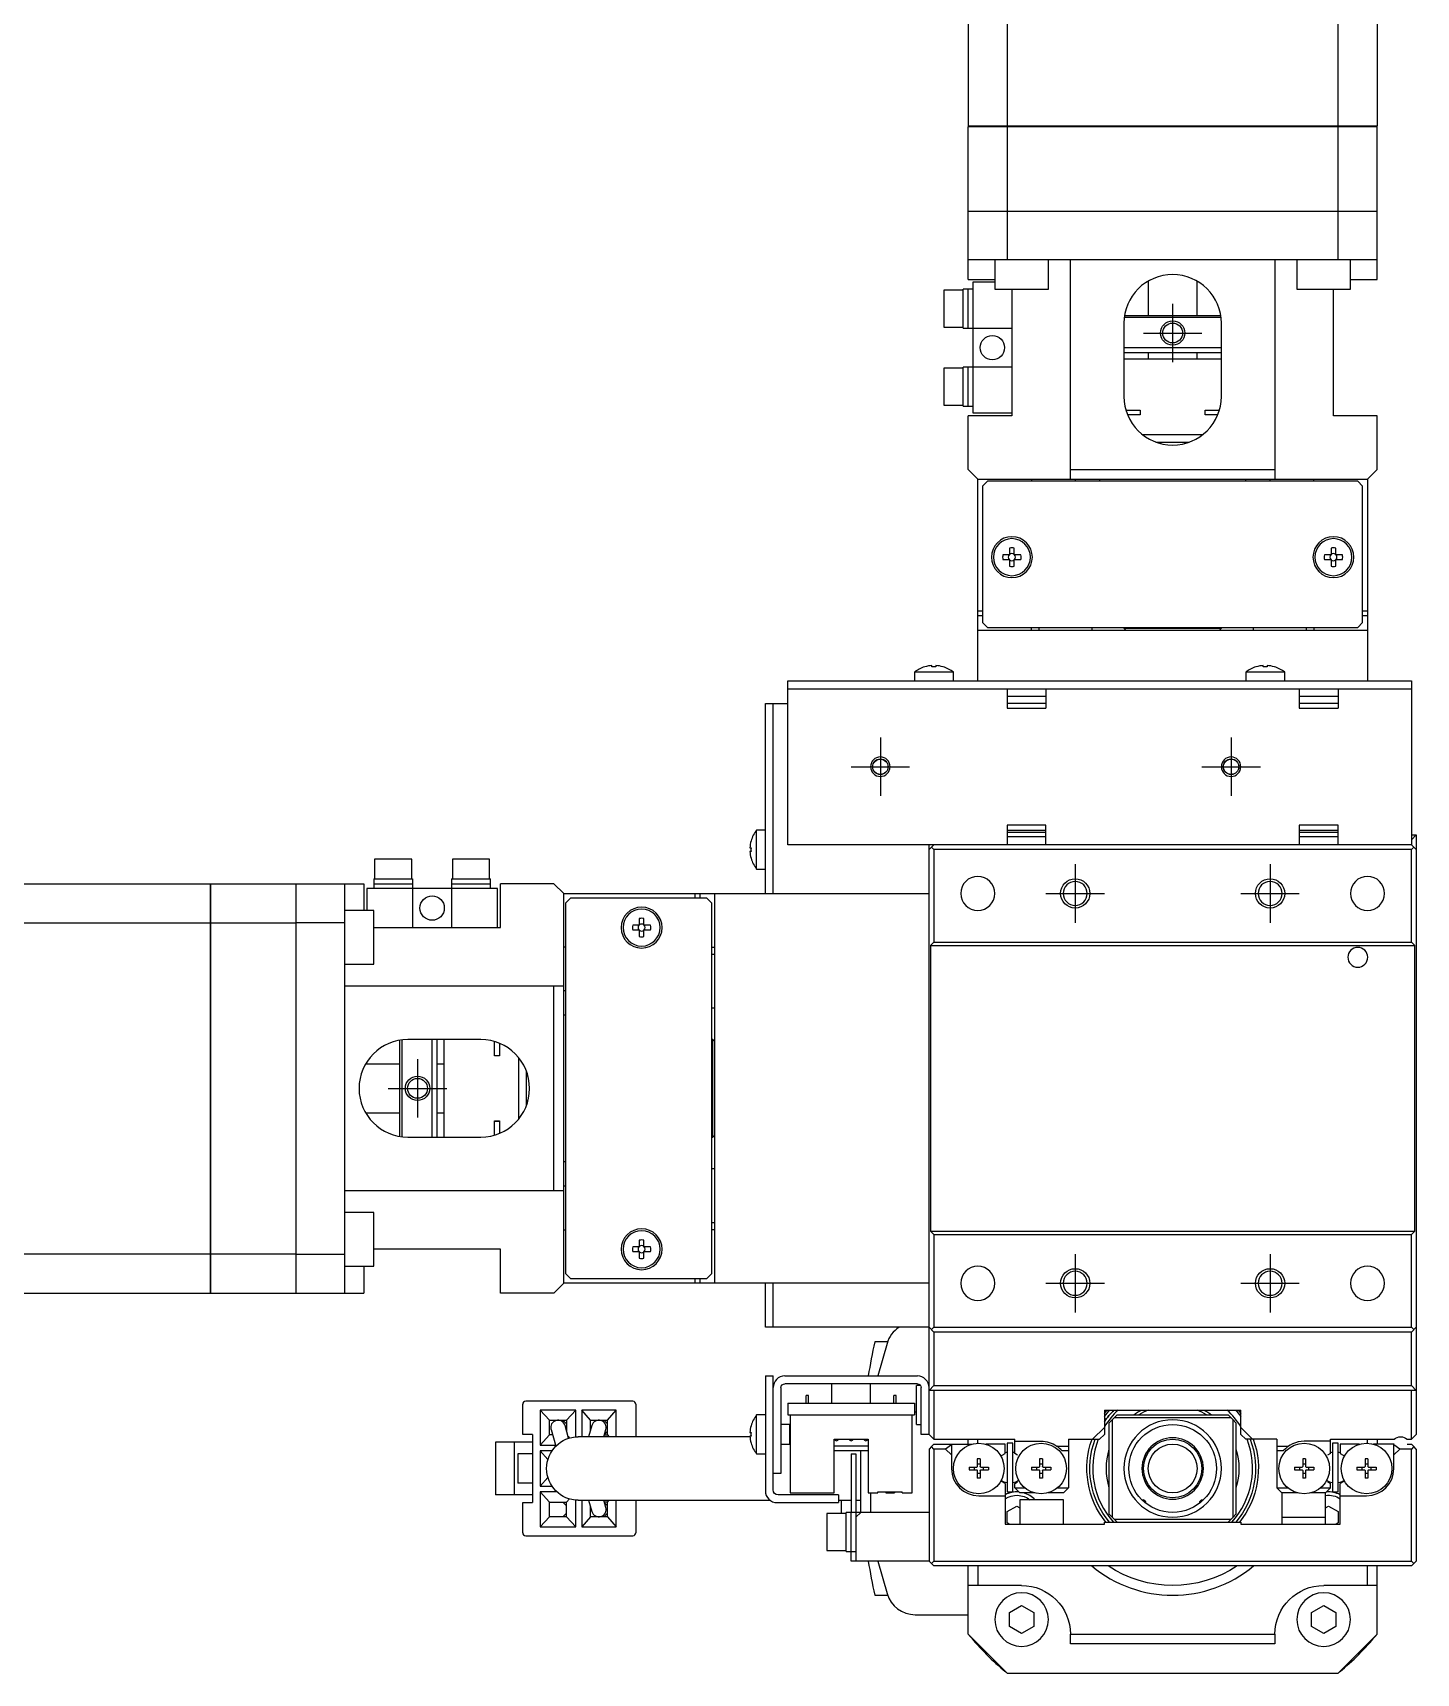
# Model space of a CAD drawing. Extents: x 0 to 1580, y -8 to 1316.
# Drawn here: x 1437.7 to 1579.7, y 493.7 to 662 of the extents above; entities that cross this region are included whole.
import ezdxf

# ---------------------------------------------------------------- set-up
doc = ezdxf.new("R2010")
doc.units = 0
doc.header["$LTSCALE"] = 0.5
doc.linetypes.add('CENTER', pattern=[50.8, 31.75, -6.35, 6.35, -6.35])
for name, color, linetype in [('MSM_CENTER', 1, 'CENTER'), ('MSM_CONTINUOUS', 7, 'CONTINUOUS'), ('MSM_NARROW', 5, 'CONTINUOUS')]:
    doc.layers.add(name, color=color, linetype=linetype)

msp = doc.modelspace()

# ---------------------------------------------------------------- linework, layer by layer
at = {"layer": 'MSM_CENTER'}
for p, q in [((1554.73, 634.24), (1554.73, 628.24)), ((1551.73, 631.24), (1557.73, 631.24)), ((1524.73, 589.74), (1524.73, 583.74)), ((1560.73, 589.74), (1560.73, 583.74)), ((1521.73, 586.74), (1527.73, 586.74)), ((1557.73, 586.74), (1563.73, 586.74)), ((1544.73, 576.74), (1544.73, 570.74)), ((1564.73, 576.74), (1564.73, 570.74)), ((1541.73, 573.74), (1547.73, 573.74)), ((1561.73, 573.74), (1567.73, 573.74)), ((1477.23, 556.74), (1477.23, 550.74)), ((1474.23, 553.74), (1480.23, 553.74)), ((1544.73, 536.74), (1544.73, 530.74)), ((1564.73, 536.74), (1564.73, 530.74)), ((1541.73, 533.74), (1547.73, 533.74)), ((1561.73, 533.74), (1567.73, 533.74))]:
    msp.add_line(p, q, dxfattribs=at)
at = {"layer": 'MSM_CONTINUOUS'}
for p, q in [((1533.73, 688.74), (1533.73, 652.49)), ((1537.76, 676.44), (1537.76, 652.49)), ((1571.7, 676.44), (1571.7, 652.49)), ((1575.73, 676.44), (1575.73, 652.49)), ((1533.73, 652.49), (1575.73, 652.49)), ((1533.73, 652.44), (1575.73, 652.44)), ((1533.73, 636.74), (1533.73, 652.44)), ((1533.78, 652.49), (1533.78, 652.44)), ((1537.76, 652.44), (1537.76, 643.74)), ((1538.01, 652.49), (1538.01, 652.44)), ((1571.44, 652.49), (1571.44, 652.44)), ((1571.7, 652.44), (1571.7, 643.74)), ((1575.68, 652.49), (1575.68, 652.44)), ((1575.73, 636.74), (1575.73, 652.44)), ((1533.73, 643.74), (1575.73, 643.74)), ((1537.73, 643.74), (1537.73, 638.74)), ((1571.73, 638.74), (1571.73, 643.74)), ((1575.73, 638.74), (1533.73, 638.74)), ((1536.48, 638.74), (1536.48, 635.74)), ((1541.98, 635.74), (1541.98, 638.74)), ((1544.23, 616.24), (1544.23, 638.74)), ((1565.23, 638.74), (1565.23, 616.24)), ((1567.48, 638.74), (1567.48, 635.74)), ((1572.98, 635.74), (1572.98, 638.74)), ((1533.73, 636.74), (1536.48, 636.74)), ((1536.48, 636.44), (1534.23, 636.44)), ((1534.23, 636.44), (1534.23, 623.04)), ((1552.23, 636.57), (1552.23, 633.04)), ((1557.23, 633.04), (1557.23, 636.57)), ((1572.98, 636.74), (1575.73, 636.74)), ((1531.23, 635.64), (1531.23, 631.84)), ((1533.23, 635.64), (1531.23, 635.64)), ((1533.23, 631.74), (1533.23, 635.74)), ((1534.23, 635.74), (1533.23, 635.74)), ((1533.73, 631.74), (1533.73, 635.74)), ((1536.48, 635.74), (1541.98, 635.74)), ((1538.23, 635.74), (1538.23, 622.74)), ((1567.48, 635.74), (1572.98, 635.74)), ((1571.23, 622.74), (1571.23, 635.74)), ((1559.69, 632.84), (1549.76, 632.84)), ((1549.79, 633.04), (1559.66, 633.04)), ((1531.23, 631.84), (1533.23, 631.84)), ((1533.23, 631.74), (1538.23, 631.74)), ((1549.73, 632.24), (1549.73, 624.74)), ((1559.73, 624.74), (1559.73, 632.24)), ((1549.73, 629.74), (1559.73, 629.74)), ((1549.73, 629.24), (1559.73, 629.24)), ((1559.73, 628.54), (1549.73, 628.54)), ((1552.23, 629.24), (1552.23, 628.54)), ((1557.23, 628.54), (1557.23, 629.24)), ((1531.23, 627.64), (1531.23, 623.84)), ((1533.23, 627.64), (1531.23, 627.64)), ((1533.23, 623.74), (1533.23, 627.74)), ((1538.23, 627.74), (1533.23, 627.74)), ((1533.73, 623.74), (1533.73, 627.74)), ((1531.23, 623.84), (1533.23, 623.84)), ((1533.23, 623.74), (1534.23, 623.74)), ((1538.23, 622.74), (1533.73, 622.74)), ((1533.73, 617.24), (1533.73, 622.74)), ((1534.23, 623.04), (1538.23, 623.04)), ((1549.93, 623.34), (1551.39, 623.34)), ((1551.39, 622.84), (1550.1, 622.84)), ((1551.38, 623.34), (1551.38, 622.84)), ((1551.39, 623.34), (1551.39, 622.84)), ((1558.06, 623.34), (1559.53, 623.34)), ((1558.06, 622.84), (1558.06, 623.34)), ((1559.35, 622.84), (1558.06, 622.84)), ((1558.08, 622.84), (1558.08, 623.34)), ((1575.73, 622.74), (1571.23, 622.74)), ((1575.73, 617.24), (1575.73, 622.74)), ((1551.6, 620.84), (1557.86, 620.84)), ((1553.02, 620.04), (1556.43, 620.04)), ((1553.48, 620.04), (1553.48, 619.9)), ((1555.98, 619.9), (1555.98, 620.04)), ((1533.73, 617.24), (1534.73, 616.24)), ((1534.73, 616.24), (1574.73, 616.24)), ((1534.73, 595.54), (1534.73, 616.24)), ((1535.73, 616.04), (1535.23, 615.54)), ((1573.73, 616.04), (1535.73, 616.04)), ((1540.23, 616.24), (1540.23, 616.04)), ((1544.23, 617.24), (1565.23, 617.24)), ((1544.73, 616.24), (1544.73, 616.04)), ((1547.23, 616.24), (1547.23, 616.04)), ((1562.23, 616.04), (1562.23, 616.24)), ((1564.73, 616.04), (1564.73, 616.24)), ((1569.23, 616.04), (1569.23, 616.24)), ((1574.23, 615.54), (1573.73, 616.04)), ((1574.73, 616.24), (1575.73, 617.24)), ((1574.73, 616.24), (1574.73, 595.54)), ((1535.23, 615.54), (1535.23, 601.54)), ((1574.23, 601.54), (1574.23, 615.54)), ((1537.99, 608.48), (1537.31, 608.48)), ((1537.31, 608), (1537.99, 608)), ((1537.99, 609.16), (1537.99, 608.48)), ((1537.99, 608), (1537.99, 607.32)), ((1538.47, 608.48), (1538.47, 609.16)), ((1539.15, 608.48), (1538.47, 608.48)), ((1538.47, 607.32), (1538.47, 608)), ((1538.47, 608), (1539.15, 608)), ((1570.99, 608.48), (1570.31, 608.48)), ((1570.31, 608), (1570.99, 608)), ((1570.99, 609.16), (1570.99, 608.48)), ((1570.99, 608), (1570.99, 607.32)), ((1571.47, 608.48), (1571.47, 609.16)), ((1572.15, 608.48), (1571.47, 608.48)), ((1571.47, 607.32), (1571.47, 608)), ((1571.47, 608), (1572.15, 608)), ((1534.73, 602.74), (1535.23, 602.74)), ((1574.23, 602.74), (1574.73, 602.74)), ((1534.73, 602.24), (1535.23, 602.24)), ((1535.23, 601.54), (1535.73, 601.04)), ((1535.73, 601.04), (1573.73, 601.04)), ((1540.23, 600.74), (1540.23, 601.04)), ((1540.98, 601.04), (1540.98, 600.74)), ((1546.48, 600.74), (1546.48, 601.04)), ((1549.73, 601.04), (1549.73, 600.94)), ((1549.73, 600.94), (1559.73, 600.94)), ((1549.73, 600.94), (1549.93, 600.74)), ((1559.53, 600.74), (1559.73, 600.94)), ((1559.73, 600.94), (1559.73, 601.04)), ((1562.98, 601.04), (1562.98, 600.74)), ((1568.48, 600.74), (1568.48, 601.04)), ((1569.23, 601.04), (1569.23, 600.74)), ((1573.73, 601.04), (1574.23, 601.54)), ((1574.23, 602.24), (1574.73, 602.24)), ((1534.73, 600.74), (1574.73, 600.74)), ((1532.23, 596.44), (1528.23, 596.44)), ((1528.23, 596.44), (1528.23, 595.54)), ((1529.3, 597), (1529.28, 597)), ((1530.03, 597), (1530.03, 597.13)), ((1530.43, 597), (1530.03, 597)), ((1530.43, 597.13), (1530.43, 597)), ((1531.18, 597), (1531.16, 597)), ((1532.23, 595.54), (1532.23, 596.44)), ((1566.23, 596.44), (1562.23, 596.44)), ((1562.23, 596.44), (1562.23, 595.54)), ((1563.3, 597), (1563.28, 597)), ((1564.03, 597), (1564.03, 597.13)), ((1564.43, 597), (1564.03, 597)), ((1564.43, 597.13), (1564.43, 597)), ((1565.18, 597), (1565.16, 597)), ((1566.23, 595.54), (1566.23, 596.44)), ((1515.23, 595.54), (1579.23, 595.54)), ((1515.23, 578.74), (1515.23, 595.54)), ((1515.23, 594.74), (1579.23, 594.74)), ((1537.73, 594.74), (1537.73, 592.74)), ((1541.73, 594.74), (1541.73, 592.74)), ((1567.73, 594.74), (1567.73, 592.74)), ((1571.73, 594.74), (1571.73, 592.74)), ((1579.23, 595.54), (1579.23, 578.74)), ((1512.93, 593.24), (1515.23, 593.24)), ((1512.93, 573.74), (1512.93, 593.24)), ((1513.73, 573.74), (1513.73, 593.24)), ((1541.73, 593.94), (1537.73, 593.94)), ((1541.73, 593.24), (1537.73, 593.24)), ((1537.73, 592.74), (1541.73, 592.74)), ((1571.73, 593.94), (1567.73, 593.94)), ((1571.73, 593.24), (1567.73, 593.24)), ((1567.73, 592.74), (1571.73, 592.74)), ((1541.73, 580.74), (1537.73, 580.74)), ((1537.73, 580.74), (1537.73, 578.74)), ((1541.73, 578.74), (1541.73, 580.74)), ((1571.73, 580.74), (1567.73, 580.74)), ((1567.73, 580.74), (1567.73, 578.74)), ((1571.73, 578.74), (1571.73, 580.74)), ((1511.45, 579.13), (1511.46, 579.13)), ((1512.03, 576.24), (1512.03, 580.24)), ((1512.93, 580.24), (1512.03, 580.24)), ((1537.73, 580.24), (1541.73, 580.24)), ((1537.73, 580.04), (1541.73, 580.04)), ((1541.73, 579.54), (1537.73, 579.54)), ((1567.73, 580.24), (1571.73, 580.24)), ((1567.73, 580.04), (1571.73, 580.04)), ((1571.73, 579.54), (1567.73, 579.54)), ((1579.23, 579.24), (1579.73, 579.74)), ((1579.23, 579.74), (1579.73, 579.74)), ((1579.73, 579.74), (1579.73, 518.24)), ((1511.34, 578.42), (1511.46, 578.42)), ((1511.46, 578.06), (1511.34, 578.06)), ((1511.46, 577.35), (1511.45, 577.35)), ((1579.23, 578.74), (1515.23, 578.74)), ((1529.73, 518.24), (1529.73, 578.74)), ((1529.73, 578.24), (1530.23, 578.74)), ((1529.98, 578.49), (1530.23, 578.24)), ((1530.23, 578.24), (1530.23, 568.74)), ((1579.23, 578.24), (1530.23, 578.24)), ((1579.73, 578.24), (1579.23, 578.74)), ((1579.23, 578.24), (1579.48, 578.49)), ((1579.23, 568.74), (1579.23, 578.24)), ((1476.63, 577.24), (1472.83, 577.24)), ((1472.83, 577.24), (1472.83, 575.24)), ((1476.63, 575.24), (1476.63, 577.24)), ((1484.63, 577.24), (1480.83, 577.24)), ((1480.83, 577.24), (1480.83, 575.24)), ((1484.63, 575.24), (1484.63, 577.24)), ((1512.03, 576.24), (1512.93, 576.24)), ((1419.73, 574.74), (1455.98, 574.74)), ((1455.98, 532.74), (1455.98, 574.74)), ((1455.98, 574.69), (1456.03, 574.69)), ((1456.03, 574.74), (1471.73, 574.74)), ((1456.03, 532.74), (1456.03, 574.74)), ((1464.73, 574.74), (1464.73, 532.74)), ((1469.73, 574.74), (1469.73, 532.74)), ((1471.73, 574.74), (1471.73, 571.99)), ((1472.03, 574.24), (1472.03, 571.99)), ((1485.43, 574.24), (1472.03, 574.24)), ((1472.73, 575.24), (1476.73, 575.24)), ((1472.73, 575.24), (1472.73, 574.24)), ((1472.73, 574.74), (1476.73, 574.74)), ((1476.73, 575.24), (1476.73, 570.24)), ((1480.73, 575.24), (1480.73, 570.24)), ((1480.73, 575.24), (1484.73, 575.24)), ((1480.73, 574.74), (1484.73, 574.74)), ((1484.73, 574.24), (1484.73, 575.24)), ((1485.43, 570.24), (1485.43, 574.24)), ((1485.73, 570.24), (1485.73, 574.74)), ((1491.23, 574.74), (1485.73, 574.74)), ((1492.23, 573.74), (1491.23, 574.74)), ((1492.23, 533.74), (1492.23, 573.74)), ((1492.23, 573.74), (1529.73, 573.74)), ((1492.93, 573.24), (1492.43, 572.74)), ((1492.43, 572.74), (1492.43, 534.74)), ((1506.93, 573.24), (1492.93, 573.24)), ((1505.73, 573.24), (1505.73, 573.74)), ((1506.23, 573.24), (1506.23, 573.74)), ((1507.43, 572.74), (1506.93, 573.24)), ((1507.43, 534.74), (1507.43, 572.74)), ((1507.73, 533.74), (1507.73, 573.74)), ((1432.03, 570.71), (1455.98, 570.71)), ((1456.03, 570.71), (1464.73, 570.71)), ((1469.73, 570.74), (1464.73, 570.74)), ((1472.73, 571.99), (1469.73, 571.99)), ((1472.73, 566.49), (1472.73, 571.99)), ((1499.99, 571.16), (1499.99, 570.48)), ((1500.47, 570.48), (1500.47, 571.16)), ((1455.98, 570.45), (1456.03, 570.45)), ((1472.73, 570.24), (1485.73, 570.24)), ((1499.99, 570.48), (1499.31, 570.48)), ((1499.31, 570), (1499.99, 570)), ((1499.99, 570), (1499.99, 569.32)), ((1501.15, 570.48), (1500.47, 570.48)), ((1500.47, 569.32), (1500.47, 570)), ((1500.47, 570), (1501.15, 570)), ((1492.43, 568.24), (1492.23, 568.24)), ((1507.43, 568.24), (1507.73, 568.24)), ((1507.73, 567.49), (1507.43, 567.49)), ((1530.23, 568.74), (1529.88, 568.39)), ((1529.88, 568.39), (1529.88, 539.09)), ((1529.88, 568.39), (1579.58, 568.39)), ((1530.23, 568.74), (1579.23, 568.74)), ((1579.58, 568.39), (1579.23, 568.74)), ((1579.58, 539.09), (1579.58, 568.39)), ((1469.73, 566.49), (1472.73, 566.49)), ((1492.23, 564.24), (1469.73, 564.24)), ((1491.23, 543.24), (1491.23, 564.24)), ((1492.43, 563.74), (1492.23, 563.74)), ((1492.43, 561.24), (1492.23, 561.24)), ((1507.43, 561.99), (1507.73, 561.99)), ((1475.43, 548.8), (1475.43, 558.67)), ((1475.63, 558.7), (1475.63, 548.78)), ((1483.73, 558.74), (1476.23, 558.74)), ((1478.73, 548.74), (1478.73, 558.74)), ((1479.23, 548.74), (1479.23, 558.74)), ((1479.93, 558.74), (1479.93, 548.74)), ((1485.13, 557.07), (1485.13, 558.54)), ((1485.63, 557.09), (1485.13, 557.09)), ((1485.63, 558.36), (1485.63, 557.07)), ((1507.53, 558.74), (1507.43, 558.74)), ((1507.53, 548.74), (1507.53, 558.74)), ((1507.73, 558.54), (1507.53, 558.74)), ((1475.43, 556.24), (1471.9, 556.24)), ((1479.93, 556.24), (1479.23, 556.24)), ((1485.63, 557.07), (1485.13, 557.07)), ((1487.63, 550.61), (1487.63, 556.87)), ((1488.43, 552.03), (1488.43, 555.45)), ((1488.57, 554.99), (1488.43, 554.99)), ((1488.43, 552.49), (1488.57, 552.49)), ((1471.9, 551.24), (1475.43, 551.24)), ((1479.23, 551.24), (1479.93, 551.24)), ((1485.13, 550.41), (1485.63, 550.41)), ((1485.13, 548.94), (1485.13, 550.41)), ((1485.13, 550.39), (1485.63, 550.39)), ((1485.63, 550.41), (1485.63, 549.11)), ((1476.23, 548.74), (1483.73, 548.74)), ((1507.43, 548.74), (1507.53, 548.74)), ((1507.53, 548.74), (1507.73, 548.94)), ((1492.23, 546.24), (1492.43, 546.24)), ((1507.73, 545.49), (1507.43, 545.49)), ((1492.23, 543.74), (1492.43, 543.74)), ((1492.23, 543.24), (1469.73, 543.24)), ((1472.73, 540.99), (1469.73, 540.99)), ((1472.73, 535.49), (1472.73, 540.99)), ((1492.23, 539.24), (1492.43, 539.24)), ((1507.43, 539.99), (1507.73, 539.99)), ((1507.73, 539.24), (1507.43, 539.24)), ((1529.88, 539.09), (1530.23, 538.74)), ((1529.88, 539.09), (1579.58, 539.09)), ((1530.23, 538.74), (1530.23, 529.24)), ((1530.23, 538.74), (1579.23, 538.74)), ((1579.23, 538.74), (1579.58, 539.09)), ((1579.23, 529.24), (1579.23, 538.74)), ((1455.98, 537.03), (1456.03, 537.03)), ((1485.73, 537.24), (1472.73, 537.24)), ((1485.73, 532.74), (1485.73, 537.24)), ((1499.99, 537.48), (1499.31, 537.48)), ((1499.31, 537), (1499.99, 537)), ((1499.99, 538.16), (1499.99, 537.48)), ((1499.99, 537), (1499.99, 536.32)), ((1500.47, 537.48), (1500.47, 538.16)), ((1501.15, 537.48), (1500.47, 537.48)), ((1500.47, 536.32), (1500.47, 537)), ((1500.47, 537), (1501.15, 537)), ((1432.03, 536.77), (1455.98, 536.77)), ((1456.03, 536.77), (1464.73, 536.77)), ((1464.73, 536.74), (1469.73, 536.74)), ((1469.73, 535.49), (1472.73, 535.49)), ((1471.73, 535.49), (1471.73, 532.74)), ((1491.23, 532.74), (1492.23, 533.74)), ((1529.73, 533.74), (1492.23, 533.74)), ((1492.43, 534.74), (1492.93, 534.24)), ((1492.93, 534.24), (1506.93, 534.24)), ((1505.73, 533.74), (1505.73, 534.24)), ((1506.23, 533.74), (1506.23, 534.24)), ((1506.93, 534.24), (1507.43, 534.74)), ((1512.93, 529.24), (1512.93, 533.74)), ((1513.73, 529.24), (1513.73, 533.74)), ((1432.03, 532.74), (1455.98, 532.74)), ((1455.98, 532.79), (1456.03, 532.79)), ((1456.03, 532.74), (1471.73, 532.74)), ((1491.23, 532.74), (1485.73, 532.74)), ((1529.73, 529.24), (1512.93, 529.24)), ((1530.23, 528.74), (1529.73, 529.24)), ((1530.23, 529.24), (1529.98, 528.99)), ((1530.23, 529.24), (1579.23, 529.24)), ((1530.23, 528.74), (1530.23, 523.24)), ((1579.23, 528.74), (1530.23, 528.74)), ((1579.48, 528.99), (1579.23, 529.24)), ((1579.23, 528.74), (1579.73, 529.24)), ((1579.23, 523.24), (1579.23, 528.74)), ((1525.48, 527.74), (1524.16, 527.74)), ((1525.42, 527.57), (1524.47, 524.24)), ((1512.93, 524.24), (1512.93, 512.44)), ((1512.93, 524.24), (1513.73, 524.24)), ((1513.73, 512.54), (1513.73, 524.24)), ((1514.93, 524.24), (1528.53, 524.24)), ((1528.53, 523.44), (1514.93, 523.44)), ((1519.73, 523.44), (1519.73, 521.44)), ((1523.73, 521.44), (1523.73, 523.44)), ((1514.53, 523.04), (1514.53, 514.24)), ((1517.1, 521.44), (1517.1, 522.24)), ((1517.35, 522.24), (1517.1, 522.24)), ((1517.35, 521.44), (1517.35, 522.24)), ((1526.1, 521.44), (1526.1, 522.24)), ((1526.35, 522.24), (1526.1, 522.24)), ((1526.35, 521.44), (1526.35, 522.24)), ((1528.43, 519.24), (1528.43, 523.24)), ((1528.87, 523.24), (1528.43, 523.24)), ((1528.93, 518.24), (1528.93, 523.04)), ((1529.73, 522.74), (1530.23, 523.24)), ((1579.73, 522.74), (1529.73, 522.74)), ((1530.23, 523.24), (1579.23, 523.24)), ((1530.23, 522.74), (1530.23, 517.74)), ((1579.73, 522.74), (1579.23, 523.24)), ((1579.23, 517.74), (1579.23, 522.74)), ((1488.03, 518.24), (1488.03, 521.34)), ((1499.33, 521.64), (1488.33, 521.64)), ((1489.83, 520.74), (1489.83, 517.14)), ((1490.78, 519.69), (1489.83, 520.74)), ((1493.48, 520.74), (1489.83, 520.74)), ((1492.53, 519.69), (1493.48, 520.74)), ((1493.48, 517.98), (1493.48, 520.74)), ((1497.63, 520.74), (1494.08, 520.74)), ((1494.98, 519.69), (1494.08, 520.74)), ((1494.08, 520.74), (1494.08, 517.99)), ((1496.73, 519.69), (1497.63, 520.74)), ((1497.63, 517.99), (1497.63, 520.74)), ((1499.63, 521.34), (1499.63, 517.99)), ((1512.03, 516.24), (1512.03, 520.24)), ((1512.93, 520.24), (1512.03, 520.24)), ((1515.23, 521.44), (1515.23, 520.24)), ((1515.23, 521.44), (1528.23, 521.44)), ((1515.23, 520.24), (1528.23, 520.24)), ((1515.48, 520.24), (1515.48, 512.24)), ((1527.98, 512.24), (1527.98, 520.24)), ((1528.23, 521.44), (1528.23, 520.24)), ((1528.43, 520.52), (1528.23, 520.52)), ((1547.73, 520.74), (1561.73, 520.74)), ((1547.73, 520.74), (1547.73, 518.24)), ((1548.73, 519.94), (1549.03, 520.24)), ((1549.03, 520.24), (1560.43, 520.24)), ((1560.43, 520.24), (1560.93, 519.74)), ((1561.73, 518.24), (1561.73, 520.74)), ((1490.78, 518.19), (1490.78, 519.69)), ((1490.78, 519.69), (1492.53, 519.69)), ((1490.93, 518.74), (1491.41, 517.02)), ((1492.15, 519.69), (1492.53, 519.31)), ((1492.74, 517.84), (1492.37, 519.14)), ((1492.53, 519.69), (1492.53, 518.6)), ((1495.13, 519.15), (1494.79, 517.99)), ((1494.98, 519.69), (1496.73, 519.69)), ((1494.98, 518.63), (1494.98, 519.69)), ((1496.35, 519.69), (1496.73, 519.31)), ((1496.35, 517.99), (1496.57, 518.73)), ((1496.73, 518.56), (1496.44, 518.27)), ((1496.73, 518.19), (1496.73, 519.69)), ((1511.34, 518.42), (1511.46, 518.42)), ((1511.45, 519.13), (1511.46, 519.13)), ((1515.43, 519.24), (1514.53, 519.24)), ((1515.43, 517.24), (1515.43, 519.24)), ((1515.48, 519.19), (1515.43, 519.24)), ((1528.43, 519.24), (1528.93, 519.24)), ((1546.52, 517.74), (1547.73, 518.95)), ((1548.23, 519.44), (1548.53, 519.74)), ((1548.23, 510.04), (1548.23, 519.44)), ((1548.73, 519.94), (1548.53, 519.74)), ((1548.53, 519.74), (1548.53, 509.74)), ((1560.73, 519.94), (1548.73, 519.94)), ((1560.93, 509.74), (1560.93, 519.74)), ((1560.93, 519.74), (1561.23, 519.44)), ((1561.23, 519.44), (1561.23, 510.04)), ((1561.73, 518.95), (1562.93, 517.74)), ((1485.23, 517.44), (1485.23, 512.04)), ((1489.03, 517.44), (1485.23, 517.44)), ((1487.14, 517.44), (1487.14, 512.04)), ((1489.03, 518.24), (1488.03, 518.24)), ((1489.03, 518.24), (1489.03, 511.24)), ((1490.78, 518.19), (1489.83, 517.14)), ((1489.83, 517.14), (1491.38, 517.14)), ((1491.08, 518.19), (1490.78, 518.19)), ((1492.69, 518.01), (1492.82, 517.86)), ((1511.34, 517.99), (1493.73, 517.99)), ((1496.41, 518.19), (1496.73, 518.19)), ((1496.73, 518.19), (1496.9, 517.99)), ((1511.46, 518.06), (1511.34, 518.06)), ((1511.46, 517.35), (1511.45, 517.35)), ((1514.53, 517.24), (1515.43, 517.24)), ((1515.43, 517.24), (1515.48, 517.29)), ((1519.98, 517.74), (1523.48, 517.74)), ((1519.98, 512.24), (1519.98, 517.74)), ((1523.48, 517.04), (1519.98, 517.04)), ((1523.48, 517.74), (1523.48, 512.24)), ((1529.73, 518.24), (1528.93, 518.24)), ((1530.23, 517.74), (1529.73, 518.24)), ((1529.98, 516.99), (1529.73, 516.74)), ((1529.73, 516.74), (1529.73, 505.24)), ((1529.98, 516.99), (1530.23, 517.24)), ((1530.23, 516.74), (1529.98, 516.99)), ((1530.23, 517.74), (1538.53, 517.74)), ((1530.23, 517.24), (1534.11, 517.24)), ((1530.23, 516.74), (1530.23, 505.24)), ((1531.43, 516.74), (1530.23, 516.74)), ((1532.03, 517.16), (1531.43, 516.74)), ((1531.43, 516.74), (1532.03, 516.14)), ((1532.03, 517.24), (1532.03, 514.74)), ((1533.73, 517.24), (1533.73, 517.74)), ((1534.73, 517.34), (1534.73, 517.74)), ((1537.53, 517.24), (1535.54, 517.24)), ((1537.53, 516.28), (1537.53, 517.24)), ((1537.73, 517.35), (1537.73, 512.35)), ((1538.33, 517.35), (1537.73, 517.35)), ((1538.33, 512.35), (1538.33, 517.35)), ((1538.53, 516.28), (1538.53, 517.74)), ((1538.53, 517.54), (1541.23, 517.54)), ((1542.82, 517.04), (1544.03, 517.04)), ((1544.03, 517.74), (1547.23, 517.74)), ((1544.03, 517.74), (1544.03, 512.74)), ((1547.73, 518.24), (1547.23, 517.74)), ((1562.23, 517.74), (1561.73, 518.24)), ((1565.43, 517.74), (1562.23, 517.74)), ((1565.43, 517.74), (1565.43, 512.74)), ((1565.43, 517.04), (1566.63, 517.04)), ((1570.93, 517.54), (1568.23, 517.54)), ((1570.93, 517.74), (1577.47, 517.74)), ((1570.93, 516.28), (1570.93, 517.74)), ((1571.13, 517.35), (1571.13, 512.35)), ((1571.73, 517.35), (1571.13, 517.35)), ((1571.73, 512.35), (1571.73, 517.35)), ((1571.93, 517.24), (1571.93, 516.28)), ((1573.91, 517.24), (1571.93, 517.24)), ((1574.73, 517.34), (1574.73, 517.74)), ((1577.47, 517.24), (1575.34, 517.24)), ((1575.73, 517.74), (1575.73, 517.24)), ((1577.43, 514.74), (1577.43, 517.24)), ((1578.03, 516.74), (1577.43, 517.16)), ((1577.43, 516.14), (1578.03, 516.74)), ((1579.23, 516.74), (1578.03, 516.74)), ((1578.79, 517.74), (1579.23, 517.74)), ((1578.79, 517.24), (1579.23, 517.24)), ((1579.73, 518.24), (1579.23, 517.74)), ((1579.23, 517.24), (1579.48, 516.99)), ((1579.48, 516.99), (1579.23, 516.74)), ((1579.23, 505.24), (1579.23, 516.74)), ((1579.73, 516.74), (1579.48, 516.99)), ((1579.73, 516.74), (1579.73, 505.24)), ((1489.03, 516.24), (1487.53, 516.24)), ((1487.53, 516.24), (1487.53, 513.24)), ((1489.83, 516.54), (1489.83, 512.94)), ((1490.61, 515.67), (1489.83, 516.54)), ((1491.02, 516.54), (1489.83, 516.54)), ((1512.03, 516.24), (1512.93, 516.24)), ((1523.48, 516.54), (1519.98, 516.54)), ((1521.73, 516.24), (1522.23, 516.24)), ((1521.73, 516.24), (1521.73, 510.24)), ((1522.23, 516.24), (1522.23, 505.24)), ((1522.73, 510.24), (1522.73, 516.54)), ((1534.97, 515.74), (1534.68, 515.74)), ((1534.68, 515.74), (1534.68, 514.94)), ((1534.68, 515.21), (1534.97, 515.21)), ((1534.97, 515.74), (1534.97, 514.94)), ((1537.23, 516.11), (1537.53, 516.28)), ((1538.82, 516.11), (1538.53, 516.28)), ((1541.37, 515.74), (1541.08, 515.74)), ((1541.08, 515.74), (1541.08, 514.94)), ((1541.08, 515.21), (1541.37, 515.21)), ((1541.37, 515.74), (1541.37, 514.94)), ((1544.03, 516.54), (1543.37, 516.54)), ((1551.86, 516.05), (1551.93, 516.11)), ((1551.93, 516.18), (1551.93, 516.11)), ((1566.08, 516.54), (1565.43, 516.54)), ((1568.37, 515.74), (1568.08, 515.74)), ((1568.08, 515.74), (1568.08, 514.94)), ((1568.08, 515.21), (1568.37, 515.21)), ((1568.37, 515.74), (1568.37, 514.94)), ((1570.93, 516.28), (1570.63, 516.11)), ((1571.93, 516.28), (1572.22, 516.11)), ((1574.77, 515.74), (1574.48, 515.74)), ((1574.48, 515.74), (1574.48, 514.94)), ((1574.48, 515.21), (1574.77, 515.21)), ((1574.77, 515.74), (1574.77, 514.94)), ((1490.61, 513.81), (1489.83, 512.94)), ((1514.53, 514.24), (1513.73, 514.24)), ((1533.83, 514.88), (1533.83, 514.59)), ((1533.83, 514.88), (1534.62, 514.88)), ((1533.83, 514.59), (1534.62, 514.59)), ((1534.36, 514.88), (1534.36, 514.59)), ((1534.68, 514.53), (1534.68, 513.74)), ((1534.68, 514.27), (1534.97, 514.27)), ((1534.97, 513.74), (1534.68, 513.74)), ((1534.97, 514.53), (1534.97, 513.74)), ((1535.03, 514.88), (1535.83, 514.88)), ((1535.03, 514.59), (1535.83, 514.59)), ((1535.3, 514.59), (1535.3, 514.88)), ((1535.83, 514.88), (1535.83, 514.59)), ((1537.53, 513.2), (1537.23, 513.36)), ((1538.53, 513.2), (1538.82, 513.36)), ((1540.23, 514.88), (1540.23, 514.59)), ((1540.23, 514.88), (1541.02, 514.88)), ((1540.23, 514.59), (1541.02, 514.59)), ((1540.76, 514.88), (1540.76, 514.59)), ((1541.08, 514.53), (1541.08, 513.74)), ((1541.08, 514.27), (1541.37, 514.27)), ((1541.37, 513.74), (1541.08, 513.74)), ((1541.37, 514.53), (1541.37, 513.74)), ((1541.43, 514.88), (1542.23, 514.88)), ((1541.43, 514.59), (1542.23, 514.59)), ((1541.7, 514.59), (1541.7, 514.88)), ((1542.23, 514.88), (1542.23, 514.59)), ((1551.93, 513.36), (1551.86, 513.43)), ((1551.93, 513.36), (1551.93, 513.3)), ((1567.23, 514.88), (1567.23, 514.59)), ((1567.23, 514.88), (1568.02, 514.88)), ((1567.23, 514.59), (1568.02, 514.59)), ((1567.76, 514.88), (1567.76, 514.59)), ((1568.08, 514.53), (1568.08, 513.74)), ((1568.08, 514.27), (1568.37, 514.27)), ((1568.37, 513.74), (1568.08, 513.74)), ((1568.37, 514.53), (1568.37, 513.74)), ((1568.43, 514.88), (1569.23, 514.88)), ((1568.43, 514.59), (1569.23, 514.59)), ((1568.7, 514.59), (1568.7, 514.88)), ((1569.23, 514.88), (1569.23, 514.59)), ((1570.63, 513.36), (1570.93, 513.2)), ((1572.22, 513.36), (1571.93, 513.2)), ((1573.63, 514.88), (1573.63, 514.59)), ((1573.63, 514.88), (1574.42, 514.88)), ((1573.63, 514.59), (1574.42, 514.59)), ((1574.16, 514.88), (1574.16, 514.59)), ((1574.48, 514.53), (1574.48, 513.74)), ((1574.48, 514.27), (1574.77, 514.27)), ((1574.77, 513.74), (1574.48, 513.74)), ((1574.77, 514.53), (1574.77, 513.74)), ((1574.83, 514.88), (1575.63, 514.88)), ((1574.83, 514.59), (1575.63, 514.59)), ((1575.1, 514.59), (1575.1, 514.88)), ((1575.63, 514.88), (1575.63, 514.59)), ((1489.03, 512.04), (1485.23, 512.04)), ((1489.03, 513.24), (1487.53, 513.24)), ((1489.83, 512.94), (1491.02, 512.94)), ((1491.54, 512.34), (1489.83, 512.34)), ((1490.78, 511.29), (1489.83, 512.34)), ((1489.83, 512.34), (1489.83, 508.74)), ((1520.43, 512.04), (1514.23, 512.04)), ((1515.48, 512.24), (1519.98, 512.24)), ((1520.43, 512.04), (1520.43, 511.24)), ((1523.48, 512.24), (1524.48, 512.24)), ((1523.73, 512.24), (1523.73, 510.24)), ((1524.48, 512.34), (1526.98, 512.34)), ((1524.48, 512.24), (1524.48, 512.34)), ((1525.28, 512.34), (1525.28, 512.24)), ((1525.28, 512.24), (1526.18, 512.24)), ((1525.65, 512.34), (1525.65, 512.24)), ((1525.8, 512.34), (1525.8, 512.24)), ((1526.18, 512.34), (1526.18, 512.24)), ((1526.98, 512.24), (1526.98, 512.34)), ((1526.98, 512.24), (1527.98, 512.24)), ((1534.83, 511.94), (1537.53, 511.94)), ((1537.53, 513.2), (1537.53, 509.04)), ((1537.73, 512.35), (1538.33, 512.35)), ((1538.53, 512.74), (1538.53, 513.2)), ((1538.53, 512.74), (1539.57, 512.74)), ((1539.03, 512.24), (1538.53, 512.74)), ((1540.51, 512.24), (1539.03, 512.24)), ((1543.53, 512.24), (1541.94, 512.24)), ((1542.89, 512.74), (1544.03, 512.74)), ((1544.03, 512.74), (1543.53, 512.24)), ((1553.66, 511.77), (1553.66, 511.77)), ((1565.43, 512.74), (1566.57, 512.74)), ((1565.93, 512.24), (1565.43, 512.74)), ((1567.51, 512.24), (1565.93, 512.24)), ((1565.93, 512.24), (1565.93, 509.04)), ((1570.43, 512.24), (1568.94, 512.24)), ((1569.89, 512.74), (1570.93, 512.74)), ((1570.93, 512.74), (1570.43, 512.24)), ((1570.43, 509.04), (1570.43, 512.24)), ((1570.93, 512.74), (1570.93, 513.2)), ((1571.13, 512.35), (1571.73, 512.35)), ((1571.93, 509.04), (1571.93, 513.2)), ((1571.93, 511.94), (1574.63, 511.94)), ((1488.03, 508.14), (1488.03, 511.24)), ((1488.03, 511.24), (1489.03, 511.24)), ((1490.78, 511.29), (1492.53, 511.29)), ((1490.78, 509.79), (1490.78, 511.29)), ((1492.15, 511.29), (1492.53, 510.91)), ((1492.53, 510.16), (1492.15, 509.79)), ((1492.53, 511.29), (1492.82, 511.62)), ((1492.53, 509.79), (1492.53, 511.29)), ((1493.48, 508.74), (1493.48, 511.5)), ((1493.73, 511.49), (1513.39, 511.49)), ((1494.08, 511.49), (1494.08, 508.74)), ((1494.79, 511.49), (1495.13, 510.33)), ((1494.98, 509.79), (1494.98, 510.85)), ((1496.57, 510.75), (1496.35, 511.49)), ((1496.73, 510.16), (1496.35, 509.79)), ((1496.73, 511.29), (1496.41, 511.29)), ((1496.44, 511.2), (1496.73, 510.91)), ((1496.73, 511.29), (1496.9, 511.49)), ((1496.73, 509.79), (1496.73, 511.29)), ((1497.63, 508.74), (1497.63, 511.49)), ((1499.63, 511.49), (1499.63, 508.14)), ((1514.13, 511.24), (1520.43, 511.24)), ((1519.23, 510.14), (1519.23, 506.34)), ((1521.23, 510.14), (1519.23, 510.14)), ((1520.43, 511.49), (1521.73, 511.49)), ((1520.73, 510.14), (1520.73, 511.49)), ((1521.23, 506.24), (1521.23, 510.24)), ((1529.73, 510.24), (1521.23, 510.24)), ((1521.73, 506.24), (1521.73, 510.24)), ((1522.23, 511.49), (1522.73, 511.49)), ((1522.23, 509.74), (1522.73, 510.24)), ((1537.73, 510.32), (1538.73, 510.89)), ((1537.73, 509.16), (1537.73, 510.32)), ((1538.73, 510.89), (1539.03, 510.72)), ((1543.53, 511.54), (1539.03, 511.54)), ((1539.03, 511.54), (1539.03, 509.04)), ((1543.53, 509.04), (1543.53, 511.54)), ((1548.53, 509.74), (1548.23, 510.04)), ((1551.56, 511.54), (1551.75, 511.54)), ((1551.98, 511.31), (1551.75, 511.54)), ((1551.98, 511.31), (1551.81, 511.31)), ((1551.98, 511.18), (1551.98, 511.31)), ((1551.98, 511.18), (1551.98, 511.18)), ((1557.7, 511.54), (1557.48, 511.31)), ((1557.65, 511.31), (1557.48, 511.31)), ((1557.48, 511.31), (1557.48, 511.18)), ((1557.48, 511.18), (1557.48, 511.18)), ((1557.7, 511.54), (1557.89, 511.54)), ((1561.23, 510.04), (1560.93, 509.74)), ((1570.43, 510.72), (1570.73, 510.89)), ((1570.73, 510.89), (1571.73, 510.32)), ((1571.73, 510.32), (1571.73, 509.16)), ((1490.78, 509.79), (1489.83, 508.74)), ((1489.83, 508.74), (1493.48, 508.74)), ((1492.53, 509.79), (1490.78, 509.79)), ((1492.53, 509.79), (1493.48, 508.74)), ((1494.98, 509.79), (1494.08, 508.74)), ((1494.08, 508.74), (1497.63, 508.74)), ((1496.73, 509.79), (1494.98, 509.79)), ((1496.73, 509.79), (1497.63, 508.74)), ((1537.53, 509.04), (1547.73, 509.04)), ((1537.94, 509.04), (1537.73, 509.16)), ((1547.73, 509.04), (1547.73, 509.24)), ((1547.73, 509.24), (1561.73, 509.24)), ((1548.53, 509.74), (1548.73, 509.54)), ((1548.73, 509.54), (1560.73, 509.54)), ((1549.03, 509.24), (1548.73, 509.54)), ((1560.73, 509.54), (1560.43, 509.24)), ((1560.73, 509.54), (1560.93, 509.74)), ((1561.73, 509.24), (1561.73, 509.04)), ((1561.73, 509.04), (1571.93, 509.04)), ((1565.93, 509.74), (1570.43, 509.74)), ((1571.73, 509.16), (1571.51, 509.04)), ((1488.33, 507.84), (1499.33, 507.84)), ((1519.23, 506.34), (1521.23, 506.34)), ((1521.23, 506.24), (1522.23, 506.24)), ((1521.73, 505.24), (1521.73, 506.24)), ((1529.73, 505.24), (1521.73, 505.24)), ((1524.47, 505.24), (1525.42, 501.91)), ((1529.73, 505.24), (1529.98, 504.99)), ((1529.98, 504.99), (1530.23, 505.24)), ((1530.23, 504.74), (1529.98, 504.99)), ((1530.23, 505.24), (1579.23, 505.24)), ((1579.23, 505.24), (1579.48, 504.99)), ((1579.48, 504.99), (1579.23, 504.74)), ((1579.48, 504.99), (1579.73, 505.24)), ((1579.23, 504.74), (1530.23, 504.74)), ((1533.73, 497.74), (1533.73, 504.74)), ((1534.73, 504.74), (1534.73, 502.74)), ((1574.73, 502.74), (1574.73, 504.74)), ((1575.73, 497.74), (1575.73, 504.74)), ((1524.16, 501.74), (1525.48, 501.74)), ((1539.23, 502.74), (1533.73, 502.74)), ((1575.73, 502.74), (1570.23, 502.74)), ((1537.98, 499.96), (1539.23, 500.68)), ((1537.98, 498.52), (1537.98, 499.96)), ((1539.23, 500.68), (1540.48, 499.96)), ((1540.48, 499.96), (1540.48, 498.52)), ((1568.98, 499.96), (1570.23, 500.68)), ((1568.98, 498.52), (1568.98, 499.96)), ((1570.23, 500.68), (1571.48, 499.96)), ((1571.48, 499.96), (1571.48, 498.52)), ((1528.31, 499.74), (1533.73, 499.74)), ((1539.23, 497.8), (1537.98, 498.52)), ((1540.48, 498.52), (1539.23, 497.8)), ((1570.23, 497.8), (1568.98, 498.52)), ((1571.48, 498.52), (1570.23, 497.8)), ((1533.73, 497.74), (1537.73, 493.74)), ((1544.23, 497.74), (1565.23, 497.74)), ((1544.23, 496.74), (1544.23, 497.74)), ((1565.23, 496.74), (1544.23, 496.74)), ((1565.23, 497.74), (1565.23, 496.74)), ((1571.73, 493.74), (1575.73, 497.74)), ((1537.73, 493.74), (1571.73, 493.74))]:
    msp.add_line(p, q, dxfattribs=at)
for points in [[(1511.46, 578.42, 0), (1511.46, 578.42, 0), (1511.46, 578.41, 0), (1511.46, 578.41, 0), (1511.46, 578.41, 0), (1511.46, 578.4, 0), (1511.46, 578.4, 0), (1511.46, 578.4, 0), (1511.46, 578.4, 0), (1511.46, 578.39, 0), (1511.46, 578.39, 0), (1511.46, 578.39, 0), (1511.46, 578.39, 0), (1511.46, 578.38, 0), (1511.46, 578.38, 0), (1511.46, 578.38, 0), (1511.46, 578.38, 0), (1511.46, 578.37, 0), (1511.46, 578.37, 0), (1511.46, 578.37, 0), (1511.46, 578.36, 0), (1511.45, 578.36, 0), (1511.45, 578.36, 0), (1511.45, 578.36, 0), (1511.45, 578.35, 0), (1511.45, 578.35, 0), (1511.45, 578.35, 0), (1511.45, 578.34, 0), (1511.45, 578.34, 0), (1511.45, 578.34, 0), (1511.45, 578.34, 0), (1511.45, 578.33, 0), (1511.45, 578.33, 0), (1511.45, 578.33, 0), (1511.45, 578.32, 0), (1511.45, 578.32, 0), (1511.45, 578.32, 0), (1511.45, 578.32, 0), (1511.45, 578.31, 0), (1511.45, 578.31, 0), (1511.45, 578.31, 0), (1511.45, 578.3, 0), (1511.45, 578.3, 0), (1511.45, 578.3, 0), (1511.45, 578.3, 0), (1511.45, 578.29, 0), (1511.45, 578.29, 0), (1511.45, 578.29, 0), (1511.45, 578.28, 0), (1511.45, 578.28, 0), (1511.45, 578.28, 0), (1511.45, 578.28, 0), (1511.45, 578.27, 0), (1511.45, 578.27, 0), (1511.45, 578.27, 0), (1511.45, 578.26, 0), (1511.45, 578.26, 0), (1511.45, 578.26, 0), (1511.45, 578.26, 0), (1511.45, 578.25, 0), (1511.45, 578.25, 0), (1511.45, 578.25, 0), (1511.45, 578.25, 0), (1511.45, 578.24, 0), (1511.45, 578.24, 0), (1511.45, 578.24, 0), (1511.45, 578.23, 0), (1511.45, 578.23, 0), (1511.45, 578.23, 0), (1511.45, 578.23, 0), (1511.45, 578.22, 0), (1511.45, 578.22, 0), (1511.45, 578.22, 0), (1511.45, 578.21, 0), (1511.45, 578.21, 0), (1511.45, 578.21, 0), (1511.45, 578.21, 0), (1511.45, 578.2, 0), (1511.45, 578.2, 0), (1511.45, 578.2, 0), (1511.45, 578.19, 0), (1511.45, 578.19, 0), (1511.45, 578.19, 0), (1511.45, 578.19, 0), (1511.45, 578.18, 0), (1511.45, 578.18, 0), (1511.45, 578.18, 0), (1511.45, 578.17, 0), (1511.45, 578.17, 0), (1511.45, 578.17, 0), (1511.45, 578.17, 0), (1511.45, 578.16, 0), (1511.45, 578.16, 0), (1511.45, 578.16, 0), (1511.45, 578.15, 0), (1511.45, 578.15, 0), (1511.45, 578.15, 0), (1511.45, 578.15, 0), (1511.45, 578.14, 0), (1511.45, 578.14, 0), (1511.45, 578.14, 0), (1511.45, 578.13, 0), (1511.45, 578.13, 0), (1511.45, 578.13, 0), (1511.45, 578.13, 0), (1511.45, 578.12, 0), (1511.45, 578.12, 0), (1511.45, 578.12, 0), (1511.46, 578.12, 0), (1511.46, 578.11, 0), (1511.46, 578.11, 0), (1511.46, 578.11, 0), (1511.46, 578.1, 0), (1511.46, 578.1, 0), (1511.46, 578.1, 0), (1511.46, 578.1, 0), (1511.46, 578.09, 0), (1511.46, 578.09, 0), (1511.46, 578.09, 0), (1511.46, 578.09, 0), (1511.46, 578.08, 0), (1511.46, 578.08, 0), (1511.46, 578.08, 0), (1511.46, 578.07, 0), (1511.46, 578.07, 0), (1511.46, 578.07, 0), (1511.46, 578.07, 0), (1511.46, 578.06, 0), (1511.46, 578.06, 0)], [(1511.46, 518.42, 0), (1511.46, 518.42, 0), (1511.46, 518.41, 0), (1511.46, 518.41, 0), (1511.46, 518.41, 0), (1511.46, 518.4, 0), (1511.46, 518.4, 0), (1511.46, 518.4, 0), (1511.46, 518.4, 0), (1511.46, 518.39, 0), (1511.46, 518.39, 0), (1511.46, 518.39, 0), (1511.46, 518.39, 0), (1511.46, 518.38, 0), (1511.46, 518.38, 0), (1511.46, 518.38, 0), (1511.46, 518.38, 0), (1511.46, 518.37, 0), (1511.46, 518.37, 0), (1511.46, 518.37, 0), (1511.46, 518.36, 0), (1511.45, 518.36, 0), (1511.45, 518.36, 0), (1511.45, 518.36, 0), (1511.45, 518.35, 0), (1511.45, 518.35, 0), (1511.45, 518.35, 0), (1511.45, 518.34, 0), (1511.45, 518.34, 0), (1511.45, 518.34, 0), (1511.45, 518.34, 0), (1511.45, 518.33, 0), (1511.45, 518.33, 0), (1511.45, 518.33, 0), (1511.45, 518.32, 0), (1511.45, 518.32, 0), (1511.45, 518.32, 0), (1511.45, 518.32, 0), (1511.45, 518.31, 0), (1511.45, 518.31, 0), (1511.45, 518.31, 0), (1511.45, 518.3, 0), (1511.45, 518.3, 0), (1511.45, 518.3, 0), (1511.45, 518.3, 0), (1511.45, 518.29, 0), (1511.45, 518.29, 0), (1511.45, 518.29, 0), (1511.45, 518.28, 0), (1511.45, 518.28, 0), (1511.45, 518.28, 0), (1511.45, 518.28, 0), (1511.45, 518.27, 0), (1511.45, 518.27, 0), (1511.45, 518.27, 0), (1511.45, 518.26, 0), (1511.45, 518.26, 0), (1511.45, 518.26, 0), (1511.45, 518.26, 0), (1511.45, 518.25, 0), (1511.45, 518.25, 0), (1511.45, 518.25, 0), (1511.45, 518.25, 0), (1511.45, 518.24, 0), (1511.45, 518.24, 0), (1511.45, 518.24, 0), (1511.45, 518.23, 0), (1511.45, 518.23, 0), (1511.45, 518.23, 0), (1511.45, 518.23, 0), (1511.45, 518.22, 0), (1511.45, 518.22, 0), (1511.45, 518.22, 0), (1511.45, 518.21, 0), (1511.45, 518.21, 0), (1511.45, 518.21, 0), (1511.45, 518.21, 0), (1511.45, 518.2, 0), (1511.45, 518.2, 0), (1511.45, 518.2, 0), (1511.45, 518.19, 0), (1511.45, 518.19, 0), (1511.45, 518.19, 0), (1511.45, 518.19, 0), (1511.45, 518.18, 0), (1511.45, 518.18, 0), (1511.45, 518.18, 0), (1511.45, 518.17, 0), (1511.45, 518.17, 0), (1511.45, 518.17, 0), (1511.45, 518.17, 0), (1511.45, 518.16, 0), (1511.45, 518.16, 0), (1511.45, 518.16, 0), (1511.45, 518.15, 0), (1511.45, 518.15, 0), (1511.45, 518.15, 0), (1511.45, 518.15, 0), (1511.45, 518.14, 0), (1511.45, 518.14, 0), (1511.45, 518.14, 0), (1511.45, 518.13, 0), (1511.45, 518.13, 0), (1511.45, 518.13, 0), (1511.45, 518.13, 0), (1511.45, 518.12, 0), (1511.45, 518.12, 0), (1511.45, 518.12, 0), (1511.46, 518.12, 0), (1511.46, 518.11, 0), (1511.46, 518.11, 0), (1511.46, 518.11, 0), (1511.46, 518.1, 0), (1511.46, 518.1, 0), (1511.46, 518.1, 0), (1511.46, 518.1, 0), (1511.46, 518.09, 0), (1511.46, 518.09, 0), (1511.46, 518.09, 0), (1511.46, 518.09, 0), (1511.46, 518.08, 0), (1511.46, 518.08, 0), (1511.46, 518.08, 0), (1511.46, 518.07, 0), (1511.46, 518.07, 0), (1511.46, 518.07, 0), (1511.46, 518.07, 0), (1511.46, 518.06, 0), (1511.46, 518.06, 0)]]:
    msp.add_polyline3d(points, dxfattribs=at)
for centre, radius in [((1554.73, 631.24), 1.02), ((1536.23, 629.74), 1.25), ((1524.73, 586.74), 0.8), ((1524.73, 586.74), 0.783), ((1560.73, 586.74), 0.783), ((1478.73, 572.24), 1.25), ((1477.23, 553.74), 1.02), ((1554.73, 514.74), 4.5), ((1534.83, 514.74), 2.6), ((1541.23, 514.74), 2.6), ((1554.73, 514.74), 3), ((1568.23, 514.74), 2.6), ((1574.63, 514.74), 2.6)]:
    msp.add_circle(centre, radius, dxfattribs=at)
at = {"layer": 'MSM_CONTINUOUS', "extrusion": (0, 0, -1)}
for centre, radius in [((-1538.23, 608.24), 2.1), ((-1538.23, 608.24), 1.9), ((-1571.23, 608.24), 2.1), ((-1571.23, 608.24), 1.9), ((-1534.73, 573.74), 1.75), ((-1544.73, 573.74), 1.23), ((-1564.73, 573.74), 1.23), ((-1574.73, 573.74), 1.75), ((-1500.23, 570.24), 2.1), ((-1500.23, 570.24), 1.9), ((-1573.73, 567.19), 1.02), ((-1500.23, 537.24), 2.1), ((-1500.23, 537.24), 1.9), ((-1534.73, 533.74), 1.75), ((-1574.73, 533.74), 1.75), ((-1544.73, 533.74), 1.23), ((-1564.73, 533.74), 1.23), ((-1554.73, 514.74), 5), ((-1554.73, 514.74), 3.15), ((-1539.23, 499.24), 2.75), ((-1570.23, 499.24), 2.75)]:
    msp.add_circle(centre, radius, dxfattribs=at)
at = {"layer": 'MSM_CONTINUOUS'}
for centre, radius, start, end in [((1554.73, 632.24), 5, 0, 180), ((1554.73, 624.74), 5, 180, 0), ((1538.23, 608.24), 0.95, 165.3667, 194.6333), ((1538.23, 608.24), 0.365, 138.8496, 221.1504), ((1538.23, 608.24), 0.95, 75.3667, 104.6333), ((1538.23, 608.24), 0.365, 48.8496, 131.1504), ((1538.23, 608.24), 0.365, 228.8496, 311.1504), ((1538.23, 608.24), 0.365, 318.8496, 41.1504), ((1538.23, 608.24), 0.95, 345.3667, 14.6333), ((1571.23, 608.24), 0.95, 165.3667, 194.6333), ((1571.23, 608.24), 0.365, 138.8496, 221.1504), ((1571.23, 608.24), 0.95, 75.3667, 104.6333), ((1571.23, 608.24), 0.365, 48.8496, 131.1504), ((1571.23, 608.24), 0.365, 228.8496, 311.1504), ((1571.23, 608.24), 0.365, 318.8496, 41.1504), ((1571.23, 608.24), 0.95, 345.3667, 14.6333), ((1538.23, 608.24), 0.95, 255.3667, 284.6333), ((1571.23, 608.24), 0.95, 255.3667, 284.6333), ((1530.23, 593.94), 3.2, 107.27, 128.6822), ((1530.23, 593.94), 3.19, 93.5904, 106.9053), ((1530.23, 593.94), 3.19, 73.0947, 86.4096), ((1530.23, 593.94), 3.2, 51.3178, 72.73), ((1564.23, 593.94), 3.2, 107.27, 128.6822), ((1564.23, 593.94), 3.19, 93.5904, 106.9053), ((1564.23, 593.94), 3.19, 73.0947, 86.4096), ((1564.23, 593.94), 3.2, 51.3178, 72.73), ((1514.53, 578.24), 3.19, 163.8933, 176.7703), ((1514.53, 578.24), 3.2, 141.3178, 163.8775), ((1514.53, 578.24), 3.19, 183.2297, 196.1067), ((1514.53, 578.24), 3.2, 196.1225, 218.6822), ((1500.23, 570.24), 0.95, 75.3667, 104.6333), ((1500.23, 570.24), 0.365, 48.8496, 131.1504), ((1500.23, 570.24), 0.95, 165.3667, 194.6333), ((1500.23, 570.24), 0.365, 138.8496, 221.1504), ((1500.23, 570.24), 0.365, 228.8496, 311.1504), ((1500.23, 570.24), 0.95, 255.3667, 284.6333), ((1500.23, 570.24), 0.365, 318.8496, 41.1504), ((1500.23, 570.24), 0.95, 345.3667, 14.6333), ((1476.23, 553.74), 5, 90, 270), ((1483.73, 553.74), 5, 270, 90), ((1500.23, 537.24), 0.95, 165.3667, 194.6333), ((1500.23, 537.24), 0.365, 138.8496, 221.1504), ((1500.23, 537.24), 0.95, 75.3667, 104.6333), ((1500.23, 537.24), 0.365, 48.8496, 131.1504), ((1500.23, 537.24), 0.365, 228.8496, 311.1504), ((1500.23, 537.24), 0.365, 318.8496, 41.1504), ((1500.23, 537.24), 0.95, 345.3667, 14.6333), ((1500.23, 537.24), 0.95, 255.3667, 284.6333), ((1528.31, 526.74), 3, 123.5573, 164.0042), ((1582.73, 514.74), 60, 167.4867, 170.8898), ((1514.93, 523.04), 1.2, 90, 180), ((1528.53, 523.04), 1.2, 0, 90), ((1488.33, 521.34), 0.3, 90, 180), ((1499.33, 521.34), 0.3, 0, 90), ((1514.53, 518.24), 3.2, 141.3178, 163.8775), ((1554.73, 514.74), 8.2, 132.9703, 148.6119), ((1554.73, 514.74), 8.5, 135.0991, 145.4397), ((1554.73, 514.74), 6.5, 112.6199, 122.2042), ((1554.73, 514.74), 6.5, 57.7958, 67.3801), ((1554.73, 514.74), 8.2, 31.3881, 47.0297), ((1491.65, 518.94), 0.75, 15.6242, 195.6242), ((1495.85, 518.94), 0.75, 343.4791, 163.4791), ((1514.53, 518.24), 3.19, 163.8933, 176.7703), ((1514.53, 518.24), 3.19, 183.2297, 196.1067), ((1514.53, 518.24), 3.2, 196.1225, 218.6822), ((1520.23, 517.84), 0.25, 203.5782, 336.4218), ((1521.73, 517.84), 0.25, 203.5782, 336.4218), ((1523.23, 517.84), 0.25, 203.5782, 336.4218), ((1541.23, 514.74), 2.8, 40.0052, 55.2281), ((1554.73, 514.74), 8.2, 158.5399, 222.1236), ((1554.73, 514.74), 8.2, 317.8764, 21.4601), ((1568.23, 514.74), 2.8, 90, 139.9948), ((1538.03, 514.85), 1.59, 100.8931, 108.3584), ((1538.03, 514.85), 1.59, 71.6416, 79.1069), ((1571.43, 514.85), 1.59, 100.8931, 108.3584), ((1571.43, 514.85), 1.59, 71.6416, 79.1069), ((1534.83, 514.74), 2.8, 180, 270), ((1538.03, 514.85), 1.59, 235.7956, 259.1069), ((1538.03, 514.85), 1.59, 280.8931, 304.2044), ((1571.43, 514.85), 1.59, 235.7956, 259.1069), ((1571.43, 514.85), 1.59, 280.8931, 304.2044), ((1574.63, 514.74), 2.8, 270, 0), ((1514.13, 512.44), 1.2, 180, 270), ((1538.73, 509.74), 2.6, 85.4034, 117.4864), ((1538.73, 509.74), 2.6, 43.8131, 74.0576), ((1570.73, 509.74), 2.6, 62.5136, 94.5966), ((1495.85, 510.54), 0.75, 196.5209, 16.5209), ((1488.33, 508.14), 0.3, 180, 270), ((1499.33, 508.14), 0.3, 270, 0), ((1582.73, 514.74), 60, 189.1102, 192.5133), ((1554.73, 514.74), 13, 230.2849, 309.7151), ((1528.31, 502.74), 3, 195.9958, 270), ((1554.73, 514.74), 27, 219.3765, 230.6235), ((1554.73, 514.74), 27, 309.3765, 320.6235)]:
    msp.add_arc(centre, radius, start, end, dxfattribs=at)
at = {"layer": 'MSM_CONTINUOUS', "extrusion": (0, 0, -1)}
for centre, radius, start, end in [((-1514.93, 523.04), 0.4, 0, 90), ((-1528.53, 523.04), 0.4, 90, 180), ((-1554.73, 514.74), 8.5, 34.5603, 44.9009), ((-1554.73, 514.74), 9, 38.9424, 41.8103), ((-1554.73, 514.74), 8.8, 37.3018, 42.9859), ((-1554.73, 514.74), 6.8, 53.9811, 61.9275), ((-1554.73, 514.74), 6.8, 118.0725, 126.0189), ((-1554.73, 514.74), 8.8, 137.0141, 142.6982), ((-1554.73, 514.74), 9, 138.1897, 141.0576), ((-1493.73, 514.74), 3.25, 270, 90), ((-1541.23, 514.74), 2.8, 90, 124.7719), ((-1554.73, 514.74), 8.8, 321.3178, 19.9323), ((-1554.73, 514.74), 8.5, 319.6798, 20.6673), ((-1554.73, 514.74), 6.8, 342.9174, 17.0826), ((-1554.73, 514.74), 8.5, 159.3327, 220.3202), ((-1554.73, 514.74), 6.8, 162.9174, 197.0826), ((-1554.73, 514.74), 8.8, 160.0677, 218.6822), ((-1578.13, 516.99), 1, 48.5904, 131.4096), ((-1538.03, 514.74), 1.59, 53.8028, 60), ((-1571.43, 514.74), 1.59, 120, 126.1972), ((-1534.62, 514.94), 0.06, 180, 270), ((-1534.62, 514.53), 0.06, 90, 180), ((-1535.03, 514.94), 0.06, 270, 0), ((-1535.03, 514.53), 0.06, 0, 90), ((-1538.03, 514.74), 1.59, 300, 306.1972), ((-1541.02, 514.94), 0.06, 180, 270), ((-1541.02, 514.53), 0.06, 90, 180), ((-1541.43, 514.94), 0.06, 270, 0), ((-1541.43, 514.53), 0.06, 0, 90), ((-1568.02, 514.94), 0.06, 180, 270), ((-1568.02, 514.53), 0.06, 90, 180), ((-1568.43, 514.94), 0.06, 270, 0), ((-1568.43, 514.53), 0.06, 0, 90), ((-1571.43, 514.74), 1.59, 233.8028, 240), ((-1574.42, 514.94), 0.06, 180, 270), ((-1574.42, 514.53), 0.06, 90, 180), ((-1574.83, 514.94), 0.06, 270, 0), ((-1574.83, 514.53), 0.06, 0, 90), ((-1514.23, 512.54), 0.5, 270, 0), ((-1538.73, 509.74), 2.25, 57.769, 126.8699), ((-1570.73, 509.74), 2.25, 82.3377, 122.231), ((-1554.73, 514.74), 12, 236.4427, 303.5573), ((-1539.23, 497.74), 5, 90, 180), ((-1570.23, 497.74), 5, 0, 90)]:
    msp.add_arc(centre, radius, start, end, dxfattribs=at)
at = {"layer": 'MSM_NARROW'}
for p, q in [((1551.98, 511.18), (1551.98, 511.18)), ((1557.48, 511.18), (1557.48, 511.18))]:
    msp.add_line(p, q, dxfattribs=at)
for centre, radius in [((1554.73, 631.24), 1.25), ((1554.73, 631.24), 1.25), ((1554.73, 631.24), 1.25), ((1524.73, 586.74), 0.8), ((1560.73, 586.74), 0.8), ((1544.73, 573.74), 1.5), ((1564.73, 573.74), 1.5), ((1477.23, 553.74), 1.25), ((1477.23, 553.74), 1.25), ((1477.23, 553.74), 1.25), ((1544.73, 533.74), 1.5), ((1564.73, 533.74), 1.5), ((1554.73, 514.74), 2.5)]:
    msp.add_circle(centre, radius, dxfattribs=at)
at = {"layer": 'MSM_NARROW', "extrusion": (0, 0, -1)}
for centre in [(-1524.73, 586.74), (-1560.73, 586.74)]:
    msp.add_circle(centre, 1, dxfattribs=at)

doc.saveas('drawing.dxf')
